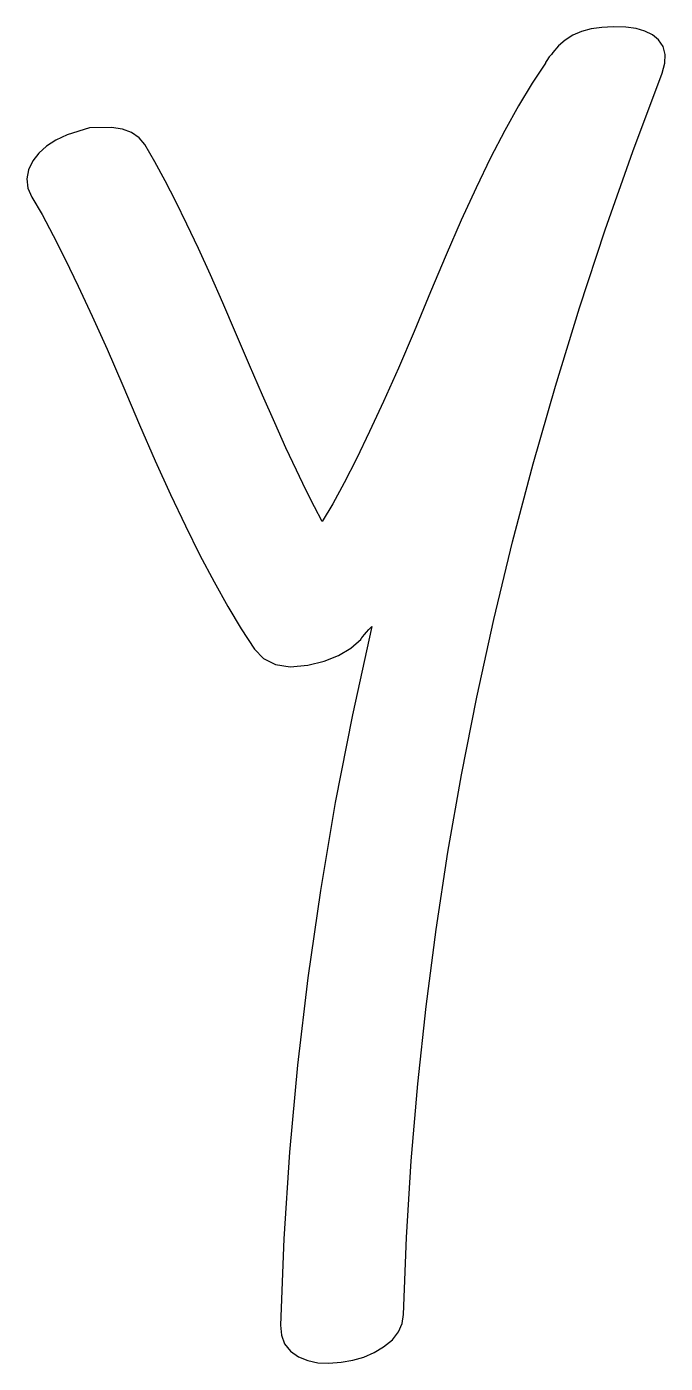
# Model space of a CAD drawing. Extents: x -0.7 to 9.1, y -0.4 to 20.1.
import ezdxf

# ---------------------------------------------------------------- set-up
doc = ezdxf.new("R2010")
doc.units = 0
doc.layers.get('0').update_dxf_attribs({"linetype": 'CONTINUOUS'})

msp = doc.modelspace()

# ---------------------------------------------------------------- linework, layer by layer
at = {"color": 0}
for p, q in [((7.69678, 19.9853), (7.57894, 19.9132)), ((7.82981, 20.0417), (7.69678, 19.9853)), ((7.97803, 20.0825), (7.82981, 20.0417)), ((8.14144, 20.1076), (7.97803, 20.0825)), ((8.32004, 20.1172), (8.14144, 20.1076)), ((8.51389, 20.1111), (8.32004, 20.1172)), ((8.67014, 20.0886), (8.51389, 20.1111)), ((8.80556, 20.0486), (8.67014, 20.0886)), ((8.92014, 19.9914), (8.80556, 20.0486)), ((9.01389, 19.9167), (8.92014, 19.9914)), ((7.38889, 19.7222), (7.368, 19.691)), ((7.47629, 19.8256), (7.38889, 19.7222)), ((7.57894, 19.9132), (7.47629, 19.8256)), ((9.08507, 19.8118), (9.01389, 19.9167)), ((9.11806, 19.6913), (9.08507, 19.8118)), ((7.27778, 19.5556), (7.07394, 19.2485)), ((7.29861, 19.5972), (7.27778, 19.5694)), ((7.27778, 19.5694), (7.27778, 19.5694)), ((7.27778, 19.5694), (7.27778, 19.5694)), ((7.27778, 19.5694), (7.27778, 19.5556)), ((7.27778, 19.5556), (7.27778, 19.5556)), ((7.33333, 19.6528), (7.29861, 19.5972)), ((7.368, 19.691), (7.33333, 19.6528)), ((9.06944, 19.4028), (9.11285, 19.5549)), ((9.11285, 19.5549), (9.11806, 19.6913)), ((8.61936, 18.1988), (9.06944, 19.4028)), ((7.07394, 19.2485), (6.8654, 18.9037)), ((6.8654, 18.9037), (6.65207, 18.5211)), ((0.274306, 18.5625), (-0.069444, 18.4583)), ((0.611111, 18.5694), (0.274306, 18.5625)), ((0.778592, 18.5428), (0.611111, 18.5694)), ((0.920139, 18.4899), (0.778592, 18.5428)), ((1.03559, 18.4107), (0.920139, 18.4899)), ((6.65207, 18.5211), (6.43397, 18.1007)), ((-0.388943, 18.2813), (-0.506999, 18.1746)), ((-0.24311, 18.376), (-0.388943, 18.2813)), ((-0.069444, 18.4583), (-0.24311, 18.376)), ((1.125, 18.3056), (1.03559, 18.4107)), ((1.27734, 18.0417), (1.125, 18.3056)), ((-0.506999, 18.1746), (-0.597222, 18.0556)), ((6.43397, 18.1007), (6.2111, 17.6426)), ((8.19618, 16.9962), (8.61936, 18.1988)), ((-0.665853, 17.9167), (-0.691026, 17.7778)), ((-0.597222, 18.0556), (-0.665853, 17.9167)), ((1.43576, 17.75), (1.27734, 18.0417)), ((-0.691026, 17.7778), (-0.672797, 17.6389)), ((1.60026, 17.4306), (1.43576, 17.75)), ((-0.672797, 17.6389), (-0.611111, 17.5)), ((-0.611111, 17.5), (-0.454644, 17.2297)), ((6.2111, 17.6426), (5.98346, 17.1467)), ((1.77083, 17.0833), (1.60026, 17.4306)), ((-0.454644, 17.2297), (-0.283854, 16.9115)), ((1.94749, 16.7083), (1.77083, 17.0833)), ((5.98346, 17.1467), (5.75103, 16.6131)), ((-0.283854, 16.9115), (-0.098741, 16.5457)), ((7.79992, 15.7956), (8.19618, 16.9962)), ((2.13021, 16.3056), (1.94749, 16.7083)), ((-0.098741, 16.5457), (0.100694, 16.1319)), ((5.75103, 16.6131), (5.51389, 16.0417)), ((2.31901, 15.875), (2.13021, 16.3056)), ((0.100694, 16.1319), (0.314399, 15.6707)), ((5.51389, 16.0417), (5.25999, 15.4336)), ((2.51389, 15.4167), (2.31901, 15.875)), ((0.314399, 15.6707), (0.542481, 15.1615)), ((7.43056, 14.5964), (7.79992, 15.7956)), ((2.72917, 14.9156), (2.51389, 15.4167)), ((5.25999, 15.4336), (5.0191, 14.8733)), ((0.542481, 15.1615), (0.784885, 14.6047)), ((2.93056, 14.454), (2.72917, 14.9156)), ((5.0191, 14.8733), (4.79124, 14.3607)), ((0.784885, 14.6047), (1.04167, 14)), ((7.08811, 13.3988), (7.43056, 14.5964)), ((3.11806, 14.0319), (2.93056, 14.454)), ((4.79124, 14.3607), (4.57639, 13.8958)), ((1.04167, 14), (1.2819, 13.448)), ((3.29167, 13.6493), (3.11806, 14.0319)), ((4.57639, 13.8958), (4.37457, 13.4788)), ((3.45139, 13.3062), (3.29167, 13.6493)), ((1.2819, 13.448), (1.5165, 12.9306)), ((4.37457, 13.4788), (4.18576, 13.1094)), ((6.77257, 12.2029), (7.08811, 13.3988)), ((3.59722, 13.0026), (3.45139, 13.3062)), ((3.72917, 12.7385), (3.59722, 13.0026)), ((4.18576, 13.1094), (4.00999, 12.7878)), ((1.5165, 12.9306), (1.74544, 12.448)), ((3.84722, 12.5139), (3.72917, 12.7385)), ((4.00999, 12.7878), (3.84722, 12.5139)), ((1.74544, 12.448), (1.96875, 12.0001)), ((6.48394, 11.0086), (6.77257, 12.2029)), ((1.96875, 12.0001), (2.18642, 11.5869)), ((2.18642, 11.5869), (2.39844, 11.2084)), ((2.39844, 11.2084), (2.60482, 10.8646)), ((4.61111, 10.9028), (4.31267, 9.5471)), ((4.56597, 10.8542), (4.61111, 10.9028)), ((6.22222, 9.81597), (6.48394, 11.0086)), ((2.60482, 10.8646), (2.80556, 10.5556)), ((4.28907, 10.5686), (4.44444, 10.7083)), ((4.44097, 10.7083), (4.44444, 10.7153)), ((4.44444, 10.7083), (4.44097, 10.7083)), ((4.44444, 10.7153), (4.45486, 10.7292)), ((4.45486, 10.7292), (4.47222, 10.75)), ((4.47222, 10.75), (4.49653, 10.7778)), ((4.49653, 10.7778), (4.52778, 10.8125)), ((4.52778, 10.8125), (4.56597, 10.8542)), ((2.80556, 10.5556), (2.94526, 10.4097)), ((4.10069, 10.4549), (4.28907, 10.5686)), ((2.94526, 10.4097), (3.12842, 10.3194)), ((3.12842, 10.3194), (3.35499, 10.2847)), ((3.35499, 10.2847), (3.625, 10.3056)), ((3.625, 10.3056), (3.87935, 10.3672)), ((3.87935, 10.3672), (4.10069, 10.4549)), ((5.98742, 8.625), (6.22222, 9.81597)), ((4.31267, 9.5471), (4.04943, 8.19532)), ((5.77951, 7.4356), (5.98742, 8.625)), ((4.04943, 8.19532), (3.82135, 6.84744)), ((5.59853, 6.24783), (5.77951, 7.4356)), ((3.82135, 6.84744), (3.62847, 5.50347)), ((5.44444, 5.06168), (5.59853, 6.24783)), ((3.62847, 5.50347), (3.47071, 4.16347)), ((5.31728, 3.87717), (5.44444, 5.06168)), ((3.47071, 4.16347), (3.3481, 2.82731)), ((5.21701, 2.69428), (5.31728, 3.87717)), ((3.3481, 2.82731), (3.26064, 1.49507)), ((5.14367, 1.51303), (5.21701, 2.69428)), ((3.26064, 1.49507), (3.20833, 0.166667)), ((5.09722, 0.333333), (5.14367, 1.51303)), ((5.07813, 0.192708), (5.09722, 0.333333)), ((3.20833, 0.166667), (3.22043, 0.011285)), ((3.22043, 0.011285), (3.27078, -0.121528)), ((4.92535, -0.057292), (5.02083, 0.0625)), ((5.02083, 0.0625), (5.07813, 0.192708)), ((3.27078, -0.121528), (3.35932, -0.231771)), ((4.64671, -0.254286), (4.79167, -0.166667)), ((4.79167, -0.166667), (4.92535, -0.057292)), ((3.35932, -0.231771), (3.48611, -0.319444)), ((3.48611, -0.319444), (3.62587, -0.376736)), ((3.62587, -0.376736), (3.78125, -0.409722)), ((3.78125, -0.409722), (3.95221, -0.418403)), ((3.95221, -0.418403), (4.13889, -0.402778)), ((4.13889, -0.402778), (4.32032, -0.372342)), ((4.32032, -0.372342), (4.48958, -0.322862)), ((4.48958, -0.322862), (4.64671, -0.254286))]:
    msp.add_line(p, q, dxfattribs=at)

doc.saveas('drawing.dxf')
